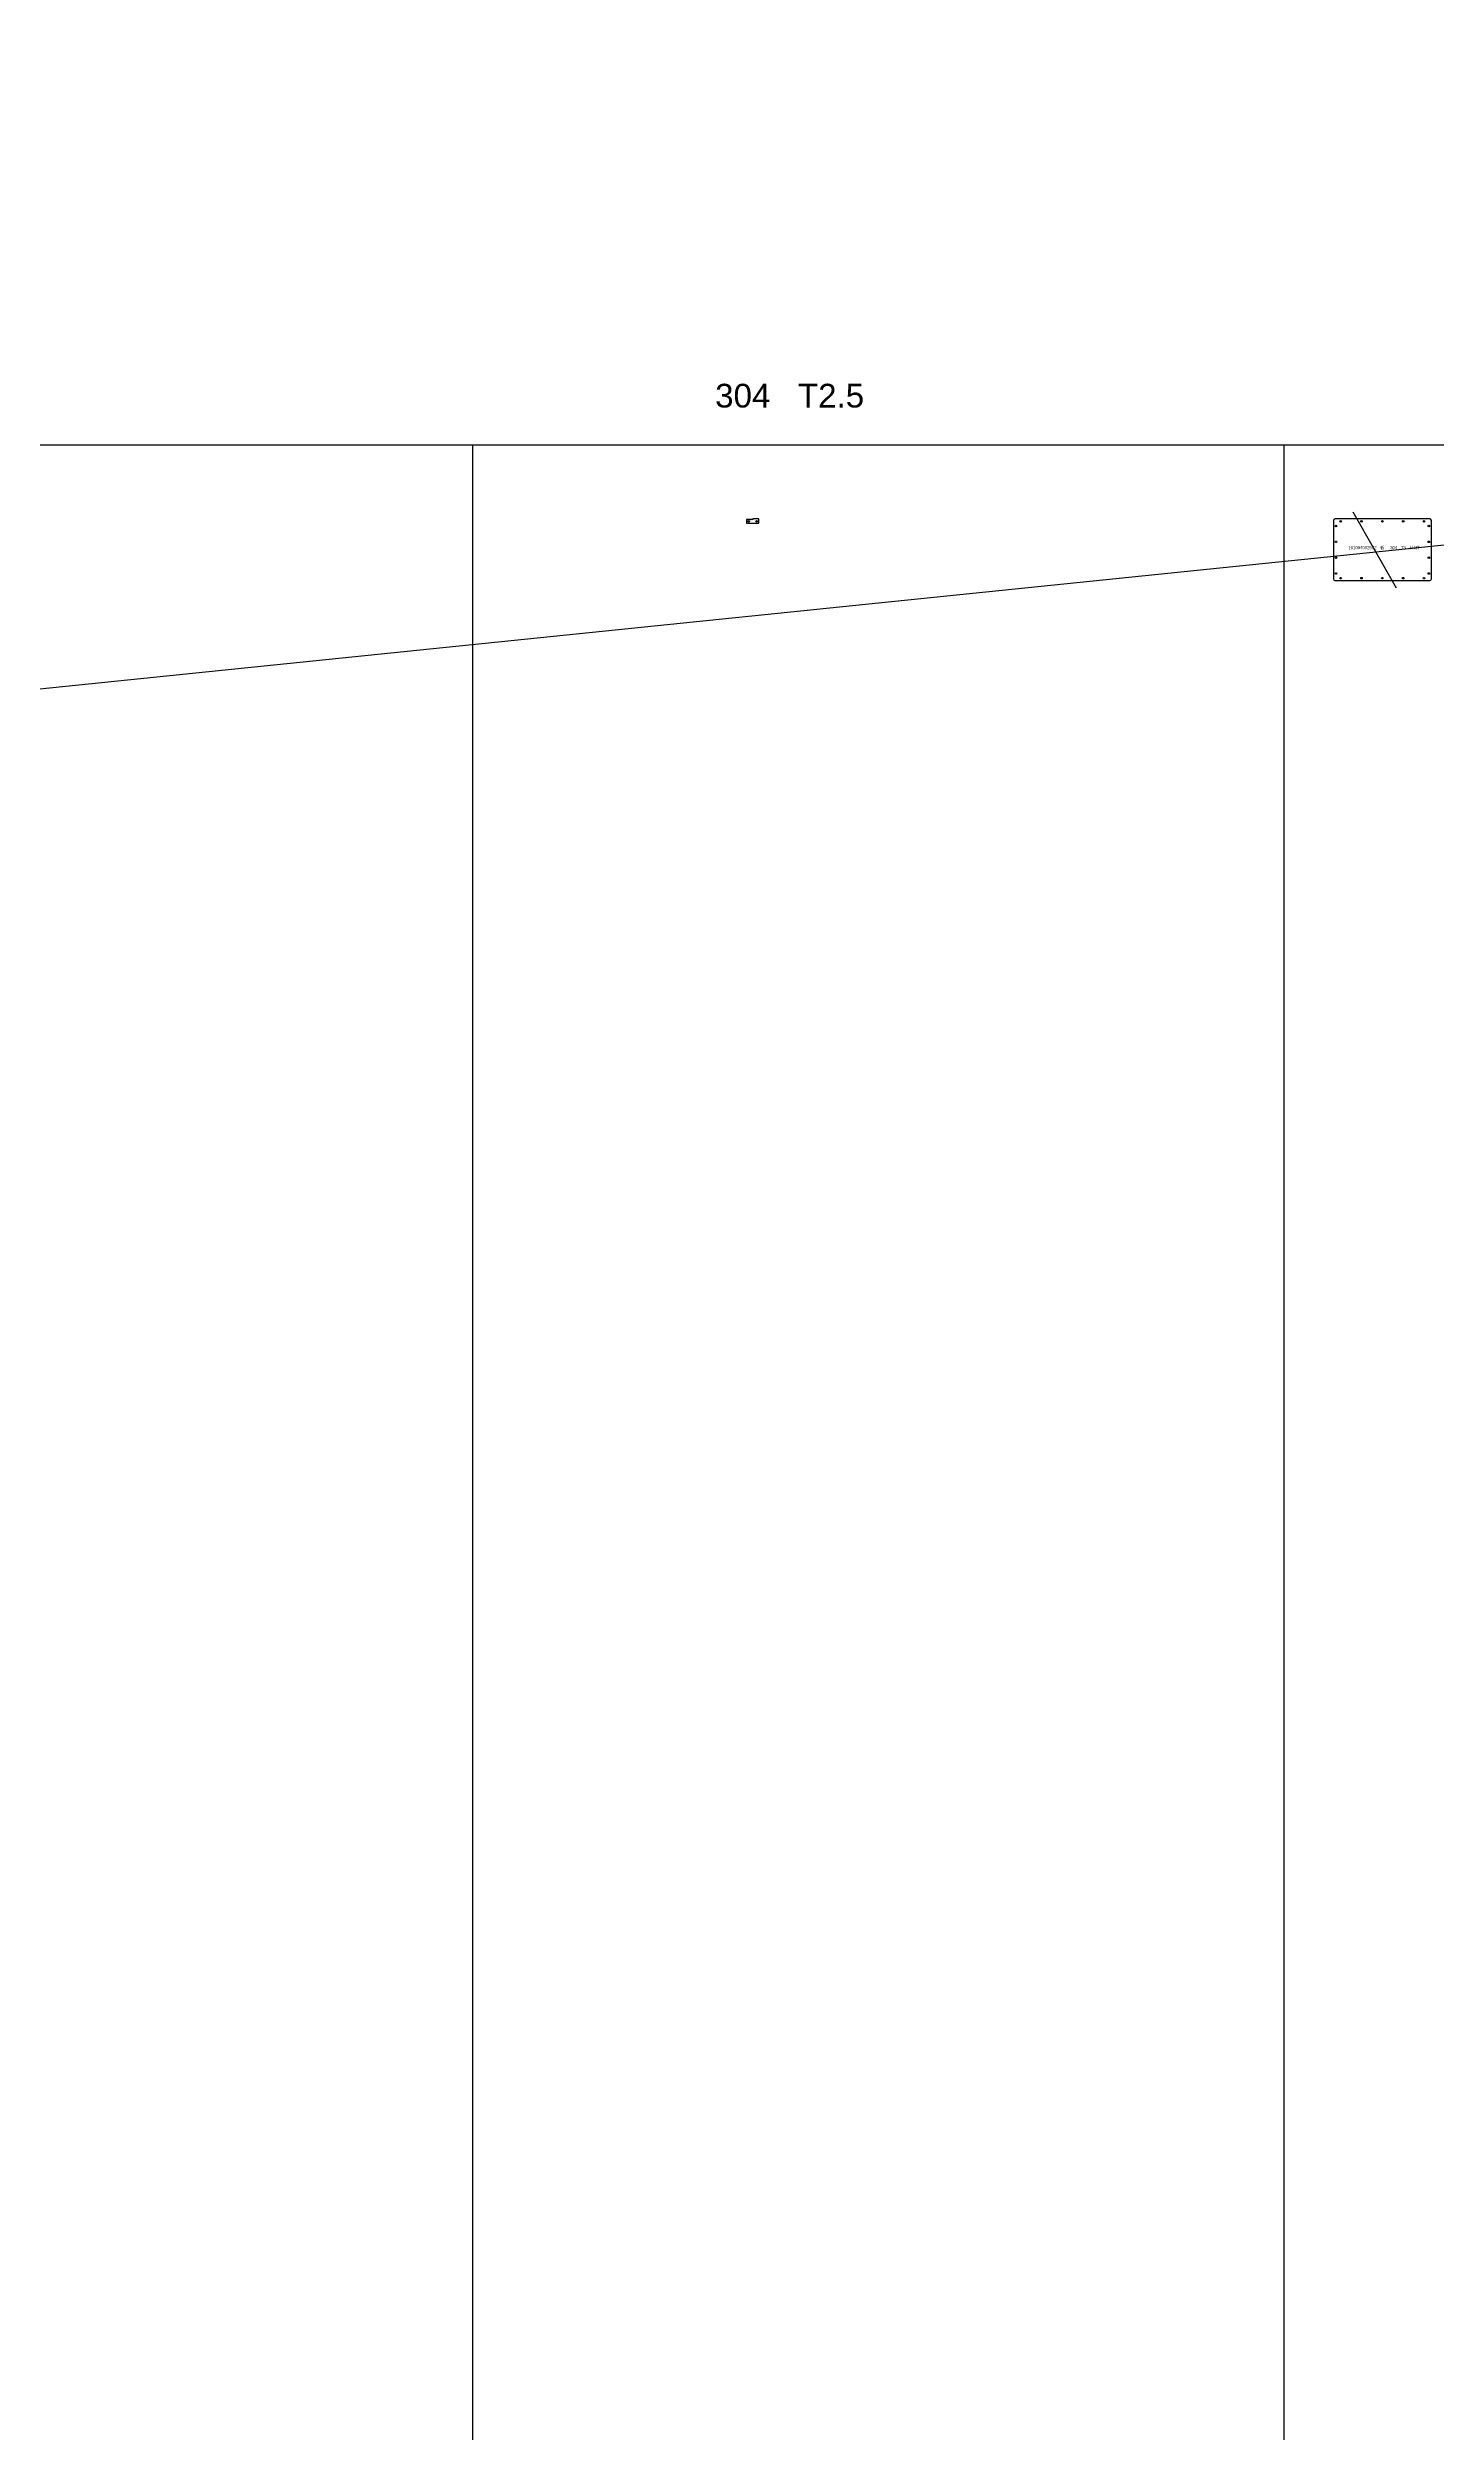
# Model space of a CAD drawing. Extents: x -89772 to 15958, y -15806 to 15762.
# Drawn here: x -66203 to -57409, y -120 to 14974 of the extents above; entities that cross this region are included whole.
import ezdxf

# ---------------------------------------------------------------- set-up
doc = ezdxf.new("R2010")
doc.units = 0
doc.layers.get('0').update_dxf_attribs({"linetype": 'CONTINUOUS'})
doc.styles.get("Standard").update_dxf_attribs({"font": 'arial.ttf'})

# ---------------------------------------------------------------- blocks, each defined once
blk = doc.blocks.new('101004002572___板')
at = {"color": 7, "linetype": 'CONTINUOUS'}
for p, q in [((-25551, 1948), (-25551, 1578)), ((-24941, 1958), (-25541, 1958)), ((-24931, 1578), (-24931, 1948)), ((-25541, 1568), (-24941, 1568))]:
    blk.add_line(p, q, dxfattribs=at)
for centre in [(-25535, 1913), (-25535, 1813), (-25505, 1943), (-25373, 1943), (-25241, 1943), (-25109, 1943), (-24977, 1943), (-24947, 1913), (-24947, 1813), (-25535, 1713), (-24947, 1713), (-25535, 1613), (-25505, 1583), (-25373, 1583), (-25241, 1583), (-25109, 1583), (-24977, 1583), (-24947, 1613)]:
    blk.add_circle(centre, 5, dxfattribs=at)
for centre, start, end in [((-25541, 1948), 90, 180), ((-24941, 1948), 0, 90), ((-25541, 1578), 180, 270), ((-24941, 1578), 270, 0)]:
    blk.add_arc(centre, 10, start, end, dxfattribs=at)
at = {"color": 3, "insert": (-25457, 1786), "char_height": 19.2, "width": 456.92, "attachment_point": 1}
blk.add_mtext('101004002572   {\\fSimSun|b0|i0|c134|p2;板  } 304   T3   {\\fSimSun|b0|i0|c134|p2;共}6{\\fSimSun|b0|i0|c134|p2;件}', dxfattribs=at)
blk = doc.blocks.new('A$C7C5F544C')
at = {"color": 7, "linetype": 'CONTINUOUS'}
for p, q in [((26, 23), (26, 0)), ((66, 23), (26, 23)), ((106, 28), (66, 28)), ((66, 28), (66, 23)), ((106, 0), (106, 28)), ((26, 0), (106, 0))]:
    blk.add_line(p, q, dxfattribs=at)
for centre in [(41, 11), (91, 11)]:
    blk.add_circle(centre, 4.5, dxfattribs=at)
at = {"color": 3, "insert": (33, 18), "char_height": 2.8, "width": 57.8, "attachment_point": 1}
blk.add_mtext('101004000479 {\\fSimSun|b0|i0|c134|p2;板}  ASI304  T2.5   1{\\fSimSun|b0|i0|c134|p2;件}/{\\fSimSun|b0|i0|c134|p2;套}   {\\fSimSun|b0|i0|c134|p2;共计72件}', dxfattribs=at)

msp = doc.modelspace()

# ---------------------------------------------------------------- linework, layer by layer
at = {"color": 2}
msp.add_line((-71447.723, 10384.162), (-26652.134, 14973.949), dxfattribs=at)
at = {"color": 1}
for p, q in [((-89772.475, 12460.351), (15958.459, 12460.351)), ((-63512.887, 12460.351), (-63512.887, -5792.103)), ((-58374.022, 12460.351), (-58374.022, -15214.382)), ((-57936.984, 12035.423), (-57664.341, 11555.669))]:
    msp.add_line(p, q, dxfattribs=at)

# ---------------------------------------------------------------- block references
msp.add_blockref('A$C7C5F544C', (-61804.527, 11964.669))
at = {"color": 4}
msp.add_blockref('101004002572___板', (-32509.878, 10032.886), dxfattribs=at)

# ---------------------------------------------------------------- texts
at = {"color": 1, "insert": (-61976.083, 12846.414), "char_height": 150, "width": 1064.17532, "attachment_point": 1}
msp.add_mtext('304   T2.5', dxfattribs=at)

doc.saveas('drawing.dxf')
